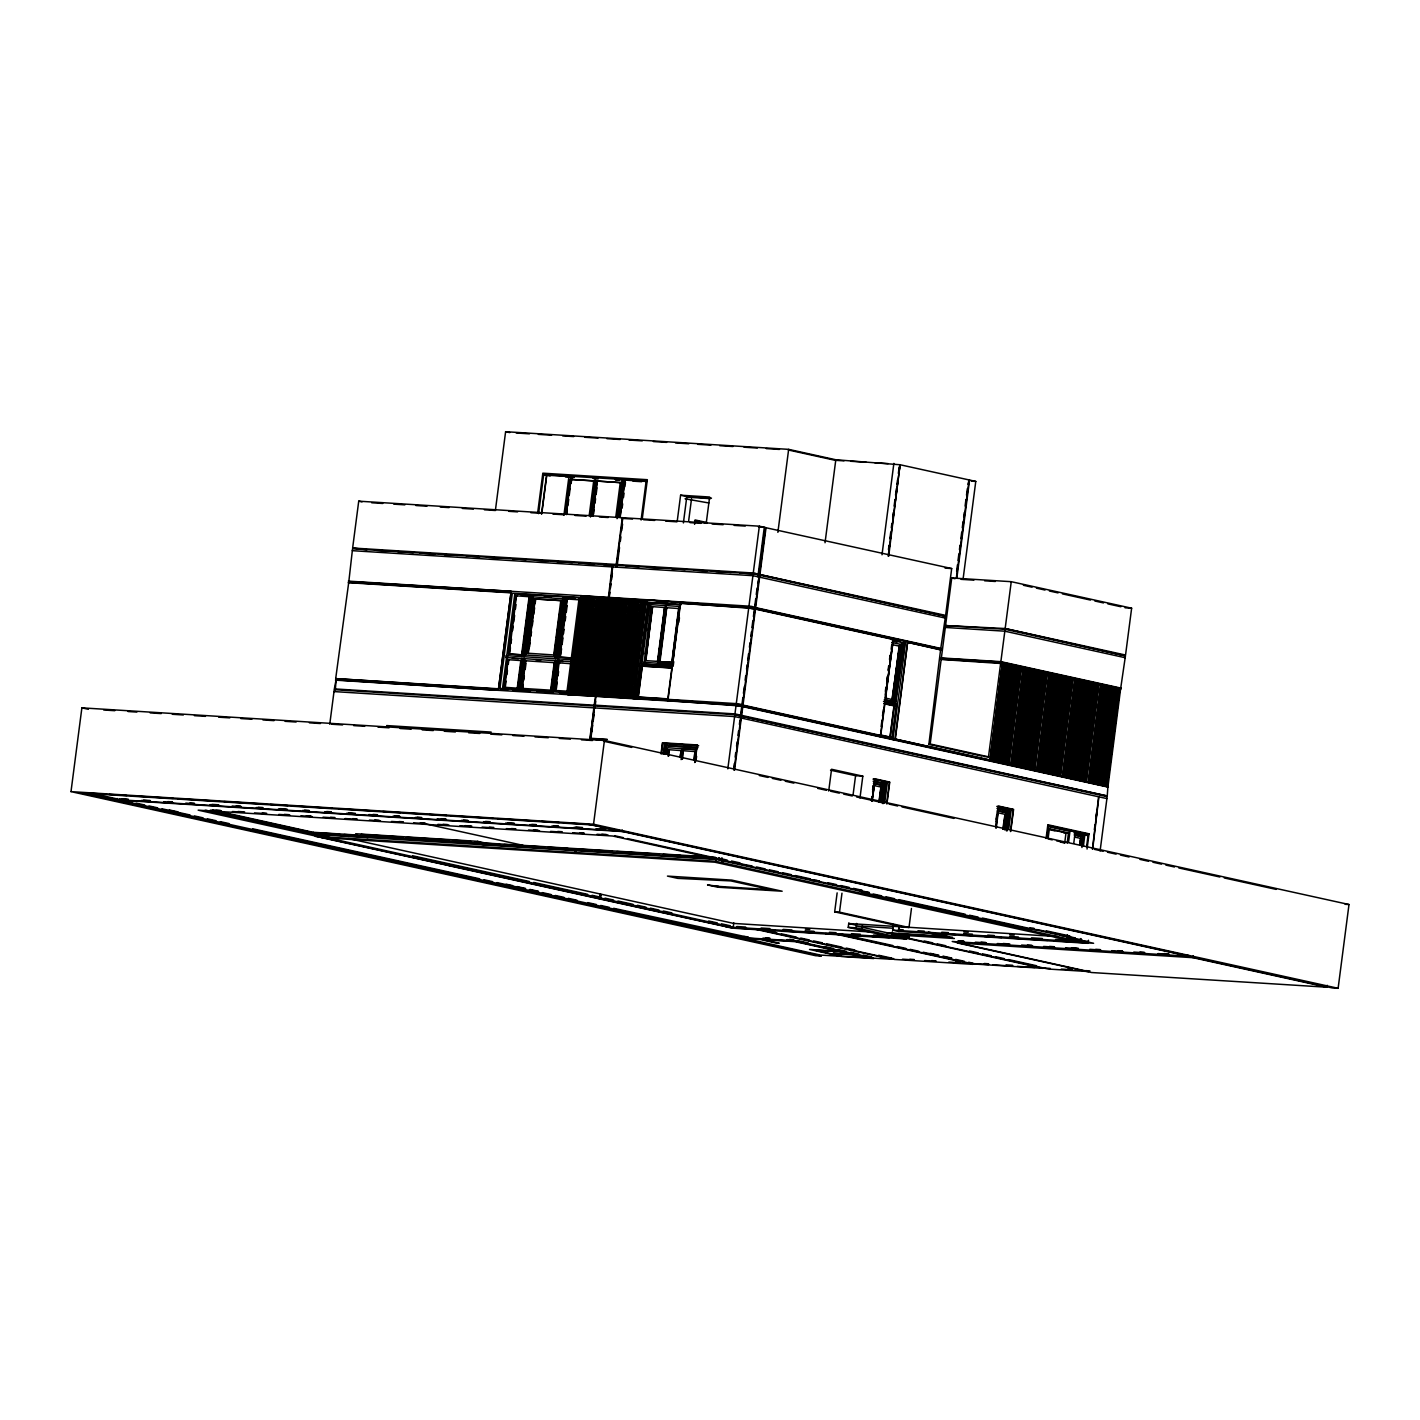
<?xml version="1.0" encoding="UTF-8"?>
<svg xmlns="http://www.w3.org/2000/svg" width="1420" height="1420" viewBox="0 0 1420 1420"><rect width="100%" height="100%" fill="white"/><g stroke="black" fill="none" stroke-linecap="round" stroke-linejoin="round"><path stroke-width="1.5" d="M930.118 744.506L945.56 625.563L1005.076 629.273L1125.456 655.809L1120.664 688.487L1000.781 662.057L941.265 658.347M71 791.632L81.881 707.852L604.423 740.459L1349 904.522L1338.119 988.302L1332.315 987.947L592.69 824.967L81.774 793.088L821.381 956.05L815.577 955.695L71 791.632L593.542 824.239L1338.119 988.302M622.244 829.99L622.084 831.126L116.973 799.602L117.115 798.466M721.928 857.698L721.715 859.331L484.38 844.509L484.593 842.876L477.653 841.35L355.728 833.735L355.515 835.368L362.455 836.912L312.968 833.824L313.181 832.173M329.76 724.235L334.25 689.659L595.14 706.024L594.891 707.923L334.002 691.575M498.065 690.297L336.078 679.843L334.339 688.895L595.246 705.261L595.761 701.231M335.688 678.618L348.734 582.36L511.022 592.477L498.455 689.197L335.688 678.618L498.26 688.771M510.916 591.288L348.823 581.596L352.55 548.777L617.221 565.373M623.398 517.767L358.727 501.171L352.639 548.014L753.257 573.005L759.469 574.372L765.54 527.548L759.345 526.181L622.812 517.732L616.724 564.574M336.167 679.079L335.315 689.818M353.722 548.155L366.875 549.753M495.438 510.064L505.609 431.698L788.65 449.359L835.812 459.76L900.067 464.748L888.192 556.161M499.645 844.208L484.184 843.249L483.971 844.882L477.013 843.356L477.226 841.705L482.445 842.859M484.38 844.509L477.44 842.983L477.653 841.35M498.313 690.351L511.165 591.341M499.947 688.522L512.318 593.258L579.218 597.429L566.828 692.712L499.947 688.522L504.26 689.481M504.366 683.038L504.916 678.849M511.484 628.226L512.034 623.966M512.868 617.54L513.419 613.28M506.07 681.139L505.254 687.511L504.135 687.262L507.721 659.661L521.495 660.62L517.981 686.055M510.419 647.733L509.567 654.194L508.466 653.946L516.01 595.797L529.784 596.755M504.792 687.404L508.183 659.75M509.123 654.087L516.472 595.903M506.904 674.766L507.455 670.524M508.289 664.152L508.839 659.909L507.721 659.661M510.969 643.42L511.537 639.106M512.655 630.498L513.206 626.184M513.774 621.889L514.608 615.428M515.442 608.967L516.01 604.654M537.683 512.78L542.83 473.179L647.342 479.694L642.195 519.294M538.606 513.632L543.683 474.564L646.153 480.954L641.094 520.039M517.253 688.079L520.838 660.477L521.957 660.726M522.045 654.868L523.163 646.242M523.714 641.947L524.548 635.485M525.116 631.172L529.589 596.719M517.714 689.907L521.797 658.49M522.045 656.59L530.086 594.643M518.46 690.067L518.708 688.167M519.525 681.848L520.341 675.529M521.175 669.193L521.992 662.874M523.039 654.851L522.791 656.75L506.017 655.596L505.768 657.495L522.542 658.667M523.873 648.425L524.708 641.982M525.258 637.686L526.092 631.261M526.927 624.835L527.495 620.54M528.045 616.245L529.163 607.671M529.713 603.376L530.281 599.098M541.553 513.809L546.576 475.203L574.301 476.8M541.748 513.845L546.771 475.238M524.175 656.839L532.216 594.891L564.929 596.808L556.871 658.773L571.639 659.803M525.577 654.957L526.128 650.679M528.346 633.586L528.897 629.308M532.784 599.4L533.334 595.14L532.216 594.891M523.27 684.351L522.72 688.593L521.601 688.345L525.187 660.744L554.883 662.696M522.258 688.505L525.648 660.85M523.82 680.109L524.37 675.849M525.205 669.495L526.039 663.122M528.684 653.466L527.583 653.218L534.63 598.885L561.273 600.607L560.705 604.955M528.027 653.324L535.091 598.974M528.24 653.36L535.287 599.027L561.468 600.66L560.918 605.009M529.536 646.934L530.104 642.603M530.956 636.071L531.524 631.722M532.358 625.208L532.926 620.859M533.778 614.345L534.612 607.813M535.18 603.465L535.748 599.116L534.63 598.885M563.9 515.353L568.976 476.268L573.733 477.049L572.029 476.659L571.177 483.173M568.266 491.622L568.816 487.309M565.497 514.288L570.041 479.339L593.72 480.812L589.176 515.762M565.994 514.395L570.538 479.445L594.98 481.007M566.189 514.43L570.734 479.481M566.74 514.555L567.308 510.188M567.876 505.822L568.728 499.272M569.296 494.905L570.148 488.338M570.716 483.971L571.284 479.605L570.041 479.339M554.226 654.957L555.912 641.911M556.48 637.562L560.154 609.304M554.989 650.644L555.823 644.13M556.675 637.615L557.243 633.267M557.811 628.918L558.646 622.386M559.214 618.037L560.066 611.523M554.226 662.554L550.64 690.173L551.759 690.404M551.102 690.262L551.652 686.02M552.202 681.778L554.403 664.791M551.102 692.001L555.184 660.584M555.433 658.685L563.474 596.719M552.362 688.15L553.179 681.831M553.729 677.606L554.545 671.287M555.096 667.063L555.93 660.744L523.252 658.578L519.17 689.996L512.442 689.694M556.693 654.797L557.243 650.502M558.096 644.077L558.93 637.633M559.48 633.338L560.314 626.912M560.865 622.617L561.716 616.191M562.267 611.896L563.101 605.47M563.651 601.175L564.219 596.879M571.39 661.702L556.622 660.673L552.54 692.09L536.938 691.221M553.285 692.25L557.368 660.832M555.504 684.12L556.036 679.931M564.006 618.587L564.557 614.31M565.391 607.902L565.959 603.624M556.107 690.688L554.989 690.439L558.575 662.821L572.349 663.797M560.438 657.371L559.32 657.123L566.864 598.974L580.656 599.932M555.646 690.582L559.036 662.927M559.977 657.265L567.326 599.08M556.391 688.558L557.208 682.186M558.042 675.813L558.592 671.571M560.722 655.206L561.557 648.745M562.107 644.449L562.959 637.988M563.509 633.675L564.077 629.362M565.196 620.753L565.746 616.44M566.314 612.144L567.148 605.683M590.809 511.537L591.377 507.171M590.471 517.004L595.548 477.936L596.791 478.203L592.708 477.954M573.84 647.165L574.39 642.87M575.242 636.409L575.792 632.095M567.982 694.699L580.833 595.69M568.941 693.173L581.703 596.897L569.668 693.528L567.929 693.12L595.69 695.267L594.163 705.119M592.087 515.939L596.613 480.99L621.534 482.747M592.584 516.046L597.11 481.096L621.552 482.658M592.779 516.099L597.323 481.149M571.372 693.546L584.028 597.039L571.994 693.67L570.396 693.262L582.857 597.305L571.124 693.617M593.613 514.04L594.163 509.656M595.015 503.106L595.583 498.74M596.151 494.373L597.003 487.823M572.828 693.634L585.484 597.128L573.449 693.776L569.047 693.404M573.591 693.475L586.353 597.181L574.319 693.83L572.721 693.422M575.047 693.563L587.809 597.27L575.047 693.563L576.626 693.972L588.679 597.323L575.916 693.617M589.832 597.749L591.501 597.589L578.952 694.114L577.372 693.705L589.832 597.749L578.082 694.06M592.158 597.891L593.808 597.731L581.277 694.256L579.679 693.847L592.158 597.891L580.407 694.202M594.465 598.033L596.134 597.873L583.602 694.398L582.005 693.99L594.465 598.033L582.732 694.344M584.33 694.131L597.092 597.856L584.436 694.362L585.928 694.54L598.459 598.015L596.791 598.175M586.655 694.291L599.417 597.997L586.655 694.291L588.253 694.699L600.287 598.051L587.525 694.344M589.957 694.699L602.612 598.193L590.56 694.841L588.981 694.433L601.441 598.477L589.691 694.788M603.766 598.619L605.435 598.459L592.885 694.984L591.306 694.575L603.766 598.619L592.264 694.841M615.747 517.413L620.291 482.463M606.091 598.761L607.742 598.601L595.211 695.125L593.631 694.717L606.091 598.761L594.341 695.072M617.948 508.822L618.516 504.455M619.368 497.905L619.936 493.539M620.788 486.989L621.356 482.622M617.061 518.673L622.137 479.587L625.741 480.279M576.005 849.479C576.538 853.633 574.532 853.509 575.419 849.444M594.057 705.882L590.347 738.365M580.585 595.637L608.363 597.784L612.109 566.899L613.191 567.041M618.587 516.773L623.38 479.871L622.137 479.587M591.199 731.832L592.051 725.3M592.619 720.952L593.471 714.42M607.245 739.323L589.832 738.24L594.554 705.988L734.85 714.668L741.062 716.035L734.034 770.208M594.66 705.225L595.175 701.196M596.045 695.09L609.056 594.394M609.872 588.075L610.422 583.851M610.973 579.644L611.789 573.325M594.643 705.917L590.933 738.4M596.169 695.09L594.749 705.154L734.957 713.905L1107.245 795.928L1107.902 786.716L880.595 736.59L893.357 638.361L940.714 648.833L945.507 616.156L753.15 573.769L616.724 565.266L616.386 567.237M596.169 696.066L667.631 700.486L680.393 602.257L608.932 597.82L612.694 566.935M619.244 516.809L624.037 479.907M591.785 731.868L592.637 725.336M593.205 720.987L594.039 714.455M609.091 598.636L609.908 592.317M610.458 588.111L611.008 583.886M611.558 579.679L612.375 573.36M620.061 516.543L624.8 480.084L647.041 481.504M620.256 516.578L624.995 480.12M622.12 508.165L622.67 503.887M623.504 497.444L624.072 493.148M624.906 486.723L625.457 482.427M598.264 695.001L611.026 598.725L598.264 695.001L599.861 695.409L612.393 598.885L610.724 599.045M616.138 565.231L615.889 567.13L616.972 567.272M622.315 517.625L616.227 564.468L617.309 564.61L619.528 547.57M620.345 541.18L620.913 536.938M621.729 530.547L622.563 524.158M601.565 695.427L614.221 598.92L602.186 695.569L600.589 695.161L613.049 599.187L601.317 695.516M603.89 695.569L616.546 599.062L604.512 695.711L602.914 695.303L615.375 599.346L603.624 695.658M605.24 695.445L618.002 599.151L605.24 695.445L606.819 695.853L618.871 599.204L606.109 695.498M607.565 695.587L620.309 599.311L607.565 695.587L609.144 695.995L621.676 599.471L620.025 599.63M609.872 695.729L622.634 599.453L609.872 695.729L611.47 696.137L624.001 599.613L622.351 599.772M593.542 824.239L604.423 740.459M624.658 599.914L626.327 599.755L613.795 696.279L612.197 695.871L624.658 599.914L612.925 696.226M626.983 600.057L628.652 599.897L616.12 696.439L614.523 696.031L626.983 600.057L615.25 696.386M617.558 696.528L629.61 599.879L617.86 694.327M617.718 696.226L630.48 599.932L618.446 696.581L616.848 696.173M619.262 696.528L631.935 600.021L619.883 696.67L573.698 693.688M620.043 696.368L632.805 600.074L620.753 696.723L619.173 696.315M633.959 600.5L635.628 600.341L623.078 696.865L621.498 696.457L633.959 600.5L622.208 696.812M636.284 600.642L637.935 600.482L625.403 697.007L623.806 696.599L636.284 600.642L624.534 696.954M601.05 894.458L600.465 899.037L599.382 898.878L599.985 894.316M600.482 894.422L599.879 899.002L726.543 926.816M638.592 600.784L640.26 600.625L627.729 697.149L626.131 696.741L638.592 600.784L626.859 697.096M599.968 898.913L600.553 894.351M628.457 696.9L641.219 600.607L628.457 696.9L630.054 697.309L642.585 600.766L640.917 600.926M630.782 697.042L643.544 600.749L630.782 697.042L632.379 697.451L644.911 600.909L643.242 601.086M646.135 600.11L633.036 698.711L645.905 599.702L679.985 602.506M620.132 696.581L633.817 697.539L645.993 600.909M647.875 600.5L635.13 698.729L633.391 698.338M640.846 665.891L642.319 666.211L638.29 697.238L636.817 696.918L640.846 665.891L672.192 667.844M643.082 664.418L641.094 663.992L649.082 602.488L681.174 604.618L649.827 602.666L641.84 664.152L673.186 666.104L673.754 661.72M644.165 662.466L651.034 604.654L679.47 606.429L672.601 664.24L657.655 663.317L664.702 607.494M645.266 653.928L645.834 649.65M648.319 630.427L648.887 626.149M645.461 660.566L652.241 606.642L664.897 607.529L657.904 661.4L645.869 660.655L652.241 606.642M645.656 660.62L652.65 606.748M657.495 661.329L664.507 607.441M661.045 642.088L661.596 637.811M677.18 521.566L680.606 495.207L709.627 497.018L706.219 523.376M659.572 661.542L666.566 607.671M666.974 607.76L679.009 608.523L672.015 662.394L659.981 661.631L666.761 607.724M683.393 522.933L686.818 496.574L711.473 498.118M688.664 520.785L691.522 498.828M678.618 608.434L671.82 662.341L659.981 661.631M672.849 655.916L673.683 649.455M674.535 642.994L675.086 638.68M675.654 634.367L676.488 627.906M677.056 623.593L678.174 614.984M661.028 753.665L662.43 742.784L697.273 744.95L695.001 762.362M661.294 753.913L662.678 743.175L698.658 745.695L664.418 743.565L663.016 754.304M608.736 597.394L748.961 606.145C757.02 606.322 756.416 611.008 748.748 607.671L680.535 603.411L680.73 601.885L667.879 700.894L668.074 699.368L736.288 703.628C744.346 703.805 743.743 708.491 736.092 705.154L595.885 696.403M678.884 622.191L679.452 617.789M664.489 754.233L665.625 745.553L697.699 747.683L665.625 745.553M694.593 524.353L695.161 519.968L707.337 522.649M665.234 754.393L666.37 745.731M666.726 754.286L667.577 747.719L696.634 749.636L681.689 748.695M668.234 753.949L668.784 749.707L681.44 750.594M668.145 756.115L668.98 749.76M668.572 756.203L669.175 749.795M679.985 756.824L681.227 750.559M680.393 756.895L681.014 750.505M681.103 759.611L682.523 748.659L681.795 759.167M682.186 759.256L683.091 750.736M682.399 759.292L682.896 750.701L695.552 751.588M694.025 759.948L694.93 751.446L694.238 760.002M694.593 760.446L696.013 749.494M694.699 762.504L696.918 745.322M696.013 760.676L696.581 756.345M722.425 859.597L721.946 862.703L715.822 861.265L716.284 857.733M727.821 768.841L734.85 714.668L1107.156 796.691L1100.109 850.864M734.957 713.905L759.345 526.181M719.177 857.911L718.964 859.544L752.245 866.058M757.872 576.769L764.297 527.264L758.493 526.909M733.732 767.989L734.3 763.623M735.152 757.091L735.702 752.742M736.554 746.21L737.122 741.861M737.974 735.329L738.542 730.963M739.394 724.431L739.944 720.082M742.855 697.681L740.583 715.236L741.666 715.378L759.86 575.242L758.777 575.1M743.423 693.297L744.293 686.712M745.145 680.127L745.713 675.742M746.565 669.157L747.133 664.773M747.701 660.389L748.553 653.803M749.423 647.218L749.991 642.834M750.843 636.249L751.411 631.865M751.979 627.48L752.831 620.895M753.399 616.511L755.688 598.956M756.256 594.554L757.109 587.986M757.677 583.584L759.114 577.053L945.258 618.055M765.451 527.619L951.684 568.55L945.613 615.392L758.884 574.337L759.984 565.834M760.818 559.444L761.368 555.184M761.919 550.924L762.753 544.534M763.587 538.144L764.137 533.884M741.08 715.343L759.363 575.135M1088.501 940.253L1088.111 943.306L722.514 862.739L722.922 859.703M734.53 770.314L741.559 716.141M759.948 574.496L766.037 527.654M777.876 532.358L788.65 449.359M848.787 922.982L848.219 927.349L892.896 937.2L733.217 927.224L733.785 922.84M825.038 542.742L835.812 459.76M828.712 791.047L831.552 769.267L862.81 776.154L859.987 797.933M911.462 908.498L908.995 927.491L904.185 927.189L834.676 911.871L837.143 892.878M881.997 554.794L893.872 463.381M853.012 795.306L855.568 775.693L830.54 770.19M908.995 927.491L839.504 912.172L841.971 893.18M888.458 549.593L889.026 545.245M889.878 538.712L890.73 532.18M891.298 527.832L891.866 523.483M892.701 516.951L893.269 512.602M894.121 506.07L894.973 499.538M895.541 495.19L896.375 488.657M896.943 484.291L897.511 479.942M898.363 473.41L899.215 466.878M888.955 549.717L889.523 545.351M890.375 538.819L891.227 532.305M891.795 527.938L892.363 523.59M893.198 517.058L893.766 512.709M894.618 506.177L895.47 499.645M896.038 495.296L896.872 488.764M897.44 484.415L898.008 480.049M898.86 473.517L899.712 467.002M888.689 556.285L899.996 464.819M872.59 789.751L873.14 785.509M885.37 691.291L885.92 687.049M886.754 680.677L887.305 676.435M888.139 670.08L888.689 665.82M889.506 659.466L890.056 655.223M871.472 800.933L872.04 796.584M872.608 792.218L873.46 785.668M881.145 726.454L881.962 720.171M882.512 715.982L883.311 709.698M885.228 694.966L886.08 688.416M886.648 684.049L887.5 677.5M888.352 670.968L888.92 666.601M889.772 660.052L890.34 655.685M891.192 649.135L891.76 644.769M871.933 800.401L874.418 785.562M755.458 609.144L892.949 639.444L893.162 637.917L880.293 736.927L880.489 735.4L742.997 705.101M885.281 697.699L892.701 644.662M872.004 800.809L874.862 778.799L889.754 782.083L886.896 804.093M872.217 801.075L875.057 779.243L873.034 779.118L887.411 782.296L884.855 801.945M906.741 935.957L906.351 939.01L856.047 927.846L856.615 923.444M862.153 926.053L861.674 929.177L862.65 926.159M878.927 802.034L880.879 787.053M892.239 699.652L899.179 646.171M879.175 802.052L881.11 787.071M892.47 699.669L899.41 646.171M879.406 802.069L881.341 787.088L873.939 785.526M891.973 699.634L899.641 646.189L892.239 644.644M879.903 802.389L880.453 798.147M881.003 793.904L881.838 787.532M893.801 695.445L894.618 689.073M895.168 684.83L896.002 678.476M896.836 672.104L897.653 665.731M898.203 661.489L899.037 655.135M899.588 650.892L900.404 644.52L901.86 644.609L894.422 701.906L892.967 701.817M880.631 802.424L882.832 785.455L873.424 783.378M901.132 644.556L893.695 701.853L886.151 700.202M881.358 802.477L883.559 785.509L874.134 783.432M882.495 803.507L885.05 783.875L873.14 781.248M892.31 640.402L904.221 643.029L895.416 704.072L903.351 642.976M883.364 803.56L885.92 783.929L874.028 781.302M896.038 706.042L893.979 705.9L889.896 737.317L891.955 737.459L896.038 706.042L884.127 703.415M893.375 638.68L905.711 641.396L892.949 739.625L895.186 740.193L907.699 641.556M886.896 802.069L889.435 782.42L875.057 779.243M894.937 739.802L907.735 641.52L905.711 641.396M1188.327 956.228L952.234 941.495L1088.714 971.564L1048.315 969.043L892.026 934.608L892.346 931.822M1088.111 943.306L898.842 931.484L892.63 930.118L893.375 924.402M898.345 931.378L898.931 926.816M898.842 931.484L899.428 926.923M944.424 616.014L761.528 574.922M1005.076 629.273L988.497 756.842L928.946 743.725L940.714 648.833M945.667 624.8L951.737 577.976L1011.253 581.685L1131.633 608.204L1125.545 655.046L1005.165 628.528L945.56 625.563M956.619 571.337L957.47 564.805M958.021 560.456L958.873 553.924M959.441 549.576L960.009 545.209M960.861 538.677L961.713 532.145M962.263 527.796L963.115 521.264M963.683 516.916L964.251 512.567M965.103 506.035L965.937 499.503M966.505 495.154L967.357 488.622M967.925 484.273L969.079 479.942L956.352 577.904M956.849 578.011L969.558 480.049L968.493 479.907M963.044 579.378L975.771 481.416L969.558 480.049M1327.221 985.303L1326.972 987.219L1091.536 972.522L957.524 942.986L957.772 941.087L964.375 941.495M1011.253 581.685L1005.165 628.528L1124.374 655.649M990.202 759.576L1002.449 663.264L989.9 759.895L895.044 739.039L1107.902 786.716M991.444 759.842L1003.692 663.53L991.142 760.161L992.172 760.002L1004.437 663.69L992.172 760.002M993.414 760.286L1005.68 663.974L993.13 760.605L994.16 760.446L1006.425 664.134L994.16 760.446M995.402 760.712L1007.65 664.4L995.101 761.031L996.148 760.871L1008.395 664.578L996.148 760.871M997.39 761.155L1009.638 664.844L997.088 761.475L998.136 761.315L1010.383 665.004L998.136 761.315M999.378 761.599L1011.626 665.288L999.077 761.919L1000.124 761.759L1012.371 665.447L1000.124 761.759M1002.112 762.185L1014.359 665.891L1002.112 762.185L1001.064 762.345L1013.614 665.714L1014.572 666.228M1003.354 762.469L1015.602 666.158L1003.053 762.788L1004.1 762.629L1016.347 666.317L1004.1 762.629M996.165 819.162L996.716 814.92M996.165 821.683L997.018 815.133M996.059 825.57L997.266 810.66L1006.691 812.737L1004.472 829.724M995.846 828.091L998.704 806.098L1013.596 809.382L1010.738 831.374M996.307 827.824L998.899 806.542L996.875 806.418L1011.253 809.577L1008.715 829.227M1005.342 762.895L1017.59 666.601L1005.04 763.215L1006.088 763.072L1018.335 666.761L1006.088 763.072M1007.312 763.339L1019.578 667.027L1007.029 763.658L1008.058 763.498L1020.323 667.187L1008.058 763.498M1009.3 763.783L1021.761 667.826M1002.786 829.316L1004.969 814.352M1011.288 764.208L1023.536 667.915L1010.987 764.528L1012.034 764.386L1024.281 668.074L1012.034 764.386M1003.248 829.351L1005.2 814.37L998.26 812.843M1004.579 823.316L1005.413 816.944M1013.276 764.652L1025.524 668.341L1012.975 764.972L1014.022 764.812L1026.269 668.5L1014.022 764.812M1005.2 829.759L1007.401 812.79L997.994 810.713M1006.354 830.806L1008.892 811.157L997 808.53M1007.224 830.86L1009.762 811.21L997.869 808.583M1016.01 765.256L1028.257 668.944L1016.01 765.256L1014.963 765.416L1027.512 668.784L1028.47 669.299M1017.252 765.522L1029.5 669.21L1016.951 765.841L1017.998 765.699L1030.245 669.388L1017.998 765.699M1010.454 831.534L1013.294 809.702L998.899 806.542M1019.24 765.966L1031.488 669.654L1018.939 766.285L1019.986 766.125L1032.233 669.814L1019.986 766.125M1021.211 766.409L1033.476 670.098L1020.927 766.729L1021.956 766.569L1034.221 670.258L1021.956 766.569M1023.199 766.835L1035.464 670.524L1022.897 767.155L1023.944 767.013L1036.192 670.702L1023.944 767.013M1025.187 767.279L1037.434 670.968L1024.885 767.599L1025.932 767.439L1038.18 671.128L1025.932 767.439M1027.92 767.883L1040.168 671.571L1027.92 767.883L1026.873 768.042L1039.422 671.411L1040.381 671.926M1029.163 768.149L1041.41 671.837L1028.861 768.468L1029.908 768.309L1042.156 672.015L1029.908 768.309M1031.151 768.593L1043.398 672.281L1030.849 768.912L1031.896 768.753L1044.144 672.441L1031.896 768.753M1033.139 769.036L1045.386 672.725L1032.837 769.356L1033.884 769.196L1046.132 672.885L1033.884 769.196M1035.109 769.462L1047.587 673.506M1037.097 769.906L1049.362 673.595L1036.813 770.226L1037.842 770.066L1050.108 673.754L1037.842 770.066M1039.085 770.332L1051.332 674.038L1038.783 770.652L1039.831 770.51L1052.078 674.198L1039.831 770.51M1041.819 770.936L1054.066 674.624L1041.819 770.936L1040.771 771.096L1053.32 674.465L1054.279 674.979M1043.061 771.22L1055.308 674.908L1042.759 771.539L1043.806 771.379L1056.054 675.068L1043.806 771.379M1045.049 771.646L1057.296 675.352L1044.747 771.965L1045.794 771.823L1058.042 675.512L1045.794 771.823M1047.037 772.09L1059.284 675.778L1046.735 772.409L1047.782 772.249L1060.03 675.938L1047.782 772.249M1049.025 772.533L1061.272 676.222L1048.723 772.853L1049.753 772.693L1062.018 676.381L1049.753 772.693M1050.995 772.959L1063.26 676.648L1050.711 773.279L1051.741 773.137L1064.006 676.825L1051.741 773.137M1053.729 773.563L1065.976 677.251L1053.729 773.563L1052.681 773.722L1065.231 677.091L1066.189 677.606M1046.061 838.492L1047.853 824.754L1089.033 833.824L1087.045 849.053M1054.971 773.847L1067.219 677.535L1054.669 774.166L1055.717 774.006L1067.964 677.695L1055.717 774.006M1046.966 837.48L1048.368 826.671L1069.952 831.428L1068.55 842.237M1056.959 774.273L1069.207 677.961L1056.657 774.592L1057.705 774.45L1069.952 678.139L1057.705 774.45M1058.947 774.716L1071.195 678.405L1058.645 775.036L1059.693 774.876L1071.94 678.565L1059.693 774.876M1060.935 775.16L1073.396 679.186M1062.923 775.586L1075.171 679.275L1062.621 775.906L1063.669 775.764L1075.916 679.452L1063.669 775.764M1064.894 776.03L1077.159 679.718L1064.609 776.349L1065.639 776.19L1077.904 679.878L1065.639 776.19M1067.627 776.634L1079.874 680.322L1067.627 776.634L1066.58 776.793L1079.129 680.162L1080.087 680.677M1068.869 776.9L1081.117 680.588L1068.568 777.219L1069.615 777.059L1081.862 680.766L1069.615 777.059M1070.857 777.343L1083.105 681.032L1070.556 777.663L1071.603 777.503L1083.851 681.192L1071.603 777.503M1072.845 777.769L1085.093 681.476L1072.544 778.089L1073.591 777.947L1085.839 681.635L1073.591 777.947M1074.833 778.213L1087.081 681.902L1074.532 778.533L1075.579 778.373L1087.826 682.061L1075.579 778.373M1067.166 843.16L1068.479 833.061L1049.362 828.854L1048.049 838.936L1052.291 839.877M1076.821 778.657L1089.069 682.346L1076.52 778.976L1077.567 778.817L1089.814 682.505L1077.567 778.817M1079.537 779.26L1091.803 682.949L1079.537 779.26L1078.508 779.403L1091.057 682.789L1092.015 683.304M1080.78 779.527L1093.045 683.215L1080.478 779.846L1081.525 779.686L1093.773 683.375L1081.525 779.686M1073.751 843.356L1075.153 832.582L1088.057 835.422L1086.655 846.196M1082.768 779.971L1095.015 683.659L1082.466 780.29L1083.513 780.13L1095.761 683.819L1083.513 780.13M1084.756 780.397L1097.003 684.085L1084.454 780.716L1085.501 780.574L1097.749 684.262L1085.501 780.574M1086.744 780.84L1099.204 684.884M1076.094 942.17L1093.595 943.27L1067.041 937.413L1067.396 934.644M1079.661 844.865L1080.496 838.386M1079.892 844.865L1080.726 838.403M1080.123 844.882L1080.957 838.421L1074.532 837.072M1088.732 781.284L1100.979 684.972L1088.43 781.603L1089.477 781.444L1101.725 685.132L1089.477 781.444M1081.348 845.326L1082.448 836.788L1074.106 834.96M1081.933 847.509L1083.318 836.841L1074.993 835.013M1090.72 781.71L1102.967 685.398L1090.418 782.029L1091.465 781.887L1103.713 685.576L1091.465 781.887M1083.407 845.983L1084.809 835.208L1074.053 832.848M1093.435 782.313L1105.701 686.002L1093.435 782.313L1092.406 782.473L1104.955 685.842L1105.914 686.357M1094.678 782.597L1106.943 686.286L1094.394 782.917L1095.423 782.757L1107.689 686.446L1095.423 782.757M1096.666 783.023L1108.913 686.712L1096.364 783.343L1097.411 783.201L1109.659 686.889L1097.411 783.201M1098.654 783.467L1110.901 687.156L1098.352 783.787L1099.399 783.627L1111.647 687.316L1099.399 783.627M1094.376 829.528L1094.944 825.18M1096.08 816.465L1096.648 812.116M1080.478 938.584L1080.087 941.62L1081.064 938.62M1094.625 829.582L1095.193 825.233M1096.329 816.518L1096.897 812.169M1100.642 783.911L1112.889 687.599L1100.34 784.23L1101.388 784.071L1113.635 687.759L1101.388 784.071M1092.424 849.16L1098.619 796.868M1092.672 849.231L1098.867 796.922M1102.63 784.337L1114.878 688.025L1102.328 784.656L1103.375 784.497L1115.623 688.203L1103.375 784.497M1105.363 784.941L1117.611 688.629L1105.363 784.941L1104.316 785.1L1116.865 688.469L1117.824 688.984M1106.606 785.224L1118.853 688.913L1106.304 785.526L1107.334 785.384L1119.812 689.428L1118.907 689.055M1106.162 795.786L740.974 716.106M1120.664 688.487L1108.062 785.917M1326.972 987.219L1192.96 957.683L1193.208 955.784M567.734 694.646L595.601 696.031M1107.334 785.384L1119.599 689.073L1120.557 689.232L1119.404 689.161M516.205 432.993L529.465 433.828M538.322 434.378L551.599 435.212M562.657 435.887L573.716 436.579M584.774 437.271L598.051 438.105M606.908 438.656L620.185 439.49M629.024 440.04L642.302 440.857M653.36 441.549L666.637 442.383M675.494 442.933L688.753 443.768M697.61 444.318L710.887 445.152M719.727 445.702L733.004 446.519M744.062 447.211L757.339 448.045M766.197 448.596L779.473 449.43M843.995 460.861L835.173 460.311L788.313 449.98M850.615 461.269L866.058 462.228M874.897 462.778L888.121 463.612M971.386 481.149L975.771 481.416M615.197 479.356L619.28 479.605M565.409 476.942L574.124 477.475M593.755 478.7L598.104 478.984M615.552 480.066L619.919 480.333M633 481.149L641.716 481.699M686.268 497.142L710.533 498.651M685.061 498.775L708.846 502.982M371.703 502.769L382.761 503.461M393.802 504.153L404.86 504.846M415.918 505.52L426.958 506.212M440.218 507.047L449.057 507.597M462.334 508.431L473.375 509.105M484.433 509.798L495.473 510.49M508.733 511.324L517.59 511.874M530.849 512.691L541.89 513.383M552.948 514.076L563.989 514.768M575.047 515.46L586.105 516.152M599.364 516.969L608.204 517.519M621.463 518.353L632.521 519.045M643.562 519.738L654.62 520.43M665.66 521.104L676.719 521.797M689.978 522.631L701.036 523.323M712.077 524.015L723.135 524.708M734.175 525.382L745.234 526.074M945.081 568.142L951.684 568.55M961.003 579.324L973.889 580.141M984.628 580.798L995.367 581.472M375.732 550.303L388.991 551.12M397.831 551.67L413.291 552.646M419.93 553.054L435.39 554.013M444.247 554.581L457.506 555.397M466.346 555.948L479.605 556.782M488.445 557.332L503.905 558.291M512.762 558.841L526.021 559.675M534.861 560.226L548.12 561.06M556.959 561.61L572.42 562.568M579.058 562.995L594.536 563.953M603.376 564.503L616.635 565.337M625.971 565.923L639.124 566.74M647.893 567.29L663.229 568.248M671.997 568.781L685.15 569.615M693.901 570.148L707.053 570.982M715.822 571.514L731.158 572.473M739.927 573.023L753.079 573.84M352.302 550.676L752.902 575.686L759.114 577.053M1125.031 607.795L1131.633 608.204M348.344 581.135L608.15 597.359M680.925 602.311L754.819 607.866M661.312 601.778L667.737 602.169M646.366 601.015L580.389 597.163L581.401 597.216M660.903 602.027L667.329 602.417M680.837 603.074L754.712 608.63M348.148 582.661L510.721 592.814M608.417 598.903L610.067 598.743L597.536 695.267L595.938 694.859M579.679 597.856L565.675 596.968L557.616 658.933L558.734 659.182M521.939 594.43L529.944 594.927M544.002 595.797L552.54 596.329M566.775 597.216L574.798 597.713M520.927 594.82L529.571 595.353M544.677 596.293L551.137 596.702M566.243 597.642L574.869 598.175M945.312 627.462L1004.827 631.19L1125.208 657.708M901.895 642.887L904.221 643.029M941.354 657.939L1000.869 661.649L1121.25 688.167M941.158 659.111L1000.674 662.821L1120.611 689.303M941.158 659.466L1002.662 663.601M527.583 653.218L554.421 654.993M508.466 653.946L521.584 654.762L529.128 596.613L530.246 596.861M556.409 656.928L525.879 655.028L533.423 596.879L562.515 598.707L554.971 656.839L556.09 657.087M559.32 657.123L572.438 657.939M643.544 662.341L671.979 664.116M508.91 654.052L522.24 654.904M559.782 657.212L570.911 657.939M641.094 663.992L672.441 665.944M556.161 658.844L523.483 656.679L531.541 594.731L514.803 593.808L506.762 655.756L507.881 656.004M512.371 658.312L518.389 658.702M535.748 659.661L540.754 660.087M558.486 661.081L563.243 661.489M671.553 668.039L642.106 666.158L638.077 697.184L667.524 699.066M885.76 698.143L892.701 699.669M884.269 699.776L894.422 701.906M504.135 687.262L517.909 688.221M521.601 688.345L552.096 690.262M554.989 690.439L568.106 691.256M636.817 696.918L668.163 698.871M508.449 689.446L502.431 689.073L506.514 657.655L507.632 657.904M530.547 690.83L519.915 690.173L523.98 658.756L525.098 659.004M559.303 692.623L567.308 693.12M577.372 693.705L578.33 693.972M579.679 693.847L580.656 694.114M582.005 693.99L582.981 694.273M593.631 694.717L594.59 694.984M612.197 695.871L613.174 696.155M614.523 696.031L615.499 696.297M621.498 696.457L622.457 696.723M623.806 696.599L624.782 696.883M626.131 696.741L627.107 697.025M596.276 695.303L633.817 697.539M668.27 699.794L742.163 705.349M668.163 700.557L742.056 706.113M335.475 680.144L595.299 696.368M594.305 707.888L734.619 716.567L1106.908 798.608M984.149 756.576L988.497 756.842M386.648 725.567L491.16 732.081M606.908 739.696L590.081 738.648L598.743 739.891M591.821 739.039L598.122 739.429M684.262 745.234L688.558 745.5M683.872 745.482L690.28 745.89M103.713 710L114.771 710.692M128.031 711.526L136.888 712.077M150.165 712.893L161.223 713.585M172.281 714.278L183.34 714.97M194.398 715.662L205.456 716.354M218.715 717.189L229.774 717.863M240.832 718.555L251.908 719.248M262.966 719.94L274.024 720.632M285.083 721.324L296.141 722.017M309.4 722.833L320.458 723.525M331.517 724.218L342.575 724.91M353.651 725.602L364.709 726.294M377.968 727.111L389.027 727.803M400.085 728.495L411.143 729.188M422.202 729.88L433.26 730.572M444.318 731.264L455.394 731.957M468.653 732.773L479.711 733.466M490.77 734.158L501.828 734.85M512.886 735.542L523.944 736.234M535.003 736.927L548.28 737.743M559.338 738.435L570.396 739.128M581.454 739.82L592.513 740.512M1106.783 786.272L1107.937 786.343L1106.872 786.201M855.568 775.693L862.81 776.154M884.216 782.101L889.435 782.42M883.595 783.787L885.92 783.929M882.122 785.402L883.559 785.509M1013.294 809.702L999.84 807.572M1007.455 811.068L1009.762 811.21M1005.963 812.702L1007.401 812.79M1081.774 833.38L1089.033 833.824M1063.544 832.759L1068.479 833.061M1081.046 833.948L1088.945 834.445L1047.765 825.375M1080.158 834.924L1088.057 835.422M104.903 794.153L87.259 793.052L116.973 799.602M109.304 794.437L126.966 795.537M133.569 795.946L149.011 796.904M155.632 797.312L173.275 798.413M177.695 798.697L197.54 799.939M201.959 800.205L219.603 801.306M224.005 801.59L241.648 802.691M246.068 802.957L265.913 804.199M270.332 804.483L287.976 805.584M292.396 805.85L310.039 806.95M314.441 807.234L332.085 808.335M338.705 808.743L356.349 809.844M360.769 810.128L378.412 811.228M382.832 811.495L400.476 812.595M407.096 813.021L424.74 814.121M429.142 814.388L446.785 815.488M451.205 815.772L468.848 816.873M473.268 817.139L493.113 818.381M497.532 818.665L515.176 819.766M519.578 820.032L537.221 821.133M541.641 821.417L559.285 822.517M565.905 822.925L583.549 824.026M587.969 824.292L622.084 831.126M121.534 798.732L128.155 799.14M143.58 800.117L150.201 800.525M167.844 801.625L172.264 801.892M189.907 802.992L194.327 803.276M211.97 804.377L218.591 804.785M236.235 805.885L240.637 806.169M258.28 807.27L262.7 807.536M280.344 808.637L286.964 809.063M304.608 810.163L309.027 810.429M326.671 811.53L331.073 811.814M348.716 812.914L355.337 813.323M372.981 814.423L377.4 814.707M395.044 815.808L399.464 816.074M417.107 817.174L421.509 817.458M441.371 818.701L445.773 818.967M463.417 820.068L467.837 820.352M485.48 821.452L489.9 821.718M507.543 822.819L514.164 823.245M531.808 824.346L536.21 824.612M553.853 825.712L558.273 825.996M575.916 827.097L582.537 827.505M600.181 828.605L604.601 828.872M119.599 798.998L126.22 799.424M141.663 800.383L150.484 800.933M163.708 801.75L172.548 802.3M185.771 803.134L194.593 803.684M210.036 804.643L218.857 805.193M232.099 806.028L240.921 806.578M256.363 807.536L262.984 807.944M278.409 808.921L285.029 809.329M302.673 810.429L309.294 810.838M324.736 811.814L331.357 812.222M346.799 813.181L353.42 813.589M368.845 814.565L377.667 815.115M393.109 816.074L399.73 816.482M415.173 817.458L421.793 817.867M437.236 818.825L446.058 819.375M461.5 820.334L468.103 820.76M483.546 821.718L490.166 822.127M505.609 823.103L514.43 823.653M529.873 824.612L536.494 825.02M551.936 825.978L558.539 826.404M573.982 827.363L580.602 827.771M596.045 828.747L604.867 829.298M215.946 810.11L220.366 810.394M238.01 811.495L244.613 811.903M262.256 813.003L266.676 813.287M284.302 814.388L288.721 814.654M306.365 815.754L310.767 816.038M330.611 817.263L335.031 817.547M352.675 818.648L357.077 818.914M374.72 820.014L379.122 820.298M398.967 821.541L403.386 821.807M421.03 822.908L425.432 823.192M443.075 824.292L447.477 824.558M465.121 825.659L471.742 826.085M489.385 827.185L493.787 827.452M511.431 828.552L515.833 828.836M533.476 829.937L537.896 830.203M557.74 831.446L562.142 831.712M579.786 832.812L584.188 833.096M601.832 834.197L606.251 834.463M210.32 810.145L221.378 810.838M232.418 811.53L243.459 812.222M254.517 812.914L265.558 813.607M278.817 814.423L289.858 815.115M300.916 815.808L311.956 816.5M323.014 817.192L334.055 817.884M345.095 818.559L356.154 819.251M369.413 820.085L380.453 820.778M391.494 821.452L402.552 822.144M413.593 822.837L424.633 823.529M437.892 824.363L448.951 825.038M459.991 825.73L471.032 826.422M482.09 827.115L493.13 827.807M506.39 828.623L515.229 829.191M528.489 830.008L539.529 830.7M550.569 831.392L561.628 832.084M572.668 832.759L583.709 833.451M596.968 834.285L608.026 834.978M402.73 837.072L361.106 834.463L366.325 835.617L361.816 835.333M407.114 837.338L448.738 839.93M453.122 840.214L470.659 841.297M357.396 835.049L313.163 832.297L212.485 809.986M383.933 836.717L390.571 837.125M406.049 838.084L412.67 838.51M430.366 839.61L434.786 839.877M452.483 840.995L459.122 841.403M474.599 842.362L715.325 857.272M322.216 833.132L339.682 834.232M344.048 834.498L354.964 835.173M504.065 844.492L519.542 845.45M526.181 845.859L543.86 846.977M548.28 847.243L568.178 848.485M572.597 848.769L590.276 849.87M594.696 850.136L612.393 851.237M616.812 851.521L658.809 854.148M663.229 854.414L680.908 855.514M685.327 855.798L703.006 856.899M355.515 835.368L477.44 842.983M477.013 843.356L360.893 836.096L367.851 837.64M575.029 852.479L315.204 836.273L322.482 837.782M575.597 852.515L715.822 861.265M722.514 862.739L721.946 862.703M1345.13 904.291L1349 904.522M811.743 879.992L816.979 880.311M811.335 880.365L819.464 880.861M856.011 890.198L862.1 890.588M449.803 865.827L321.914 837.747M712.503 886.027L770.563 889.665L730.856 880.915L677.766 878.376L667.453 876.104L731.761 880.116L782.154 891.227L717.846 887.216L707.55 884.944L718.751 886.417M834.676 911.871L839.504 912.172M1029.961 928.077L1034.026 928.325M1029.535 928.431L1033.6 928.698M1061.805 935.549L1069.934 936.046L1046.274 930.845M1057.545 936.579L848.716 923.532L855.088 924.952M1067.041 937.413L1075.171 937.928L1037.931 929.727L1029.802 929.212L861.248 892.079L869.377 892.577L612.712 836.025L198.161 810.163L731.85 927.739M963.86 931.981L968.245 932.248M1009.797 934.839L1014.182 935.123M892.878 928.219L856.295 925.929L900.635 935.798M899.073 929.585L903.28 929.851M917.977 930.757L924.26 931.147M941.762 932.248L948.329 932.656M963.647 933.615L972.398 934.165M987.716 935.123L994.284 935.531M1009.584 936.472L1018.353 937.022M1031.47 937.839L1042.404 938.531M1055.539 939.348L1064.29 939.898M1075.224 940.572L1088.359 941.389M848.219 927.349L856.047 927.846M892.63 930.118L1074.638 941.478L714.757 862.188L328.659 838.084L733.217 927.224M933.881 933.295L929.496 933.029L954.364 938.514L892.026 934.608M940.448 933.703L955.767 934.662M962.316 935.07L979.818 936.17M984.202 936.437L1001.703 937.537M1008.271 937.945L1023.589 938.904M1030.139 939.312L1047.64 940.395M1054.208 940.803L1071.709 941.904M886.737 932.727L949.093 936.632M871.507 932.017L733.714 923.426L348.628 838.563M952.323 937.218L892.133 933.455L900.688 935.354M805.389 929.142L809.79 929.425M904.824 936.614L909.173 936.898M736.82 926.514L745.642 927.065M761.084 928.023L769.906 928.573M783.13 929.408L791.952 929.958M805.175 930.774L813.997 931.325M829.422 932.301L836.043 932.709M851.485 933.668L860.289 934.218M873.531 935.052L882.352 935.602M893.375 936.277L906.599 937.111M904.717 937.377L909.084 937.661M958.997 940.768L963.417 941.052M981.078 942.152L985.48 942.418M1003.141 943.519L1009.762 943.945M1027.406 945.045L1031.825 945.312M1049.469 946.412L1053.889 946.696M1071.532 947.797L1078.153 948.205M1095.796 949.306L1100.216 949.589M1117.877 950.69L1122.279 950.956M1139.94 952.057L1144.342 952.341M1164.205 953.583L1168.624 953.849M975.362 942.188L986.368 942.88M997.372 943.555L1008.377 944.247M1021.566 945.063L1032.589 945.756M1043.576 946.448L1054.581 947.122M1065.568 947.814L1076.591 948.507M1089.761 949.323L1100.784 950.015M1111.771 950.69L1122.794 951.382M1133.764 952.074L1144.804 952.767M1157.957 953.583L1168.997 954.275M1179.967 954.95L1188.806 955.5M736.075 928.006L752.955 929.07M775.391 930.455L757.978 929.372L894.458 959.441L972.842 964.34L836.362 934.271L825.464 933.597M781.923 930.863L799.336 931.964M803.702 932.23L821.115 933.313M843.622 934.715L839.255 934.449L973.268 963.967L1042.937 968.316L908.924 938.797L893.695 937.839M850.154 935.123L867.567 936.224M871.915 936.49L889.328 937.573M906.351 939.01L732.17 928.147L725.975 926.781M957.524 942.986L1192.96 957.683M743.743 936.525L748.109 936.809M765.522 937.892L769.871 938.158M789.467 939.383L793.833 939.649M747.683 937.164L613.653 908.321M762.93 938.123L769.462 938.531M786.875 939.614L793.407 940.022M743.175 938.034L795.431 941.3L873.726 958.553L841.794 956.547L809.524 949.447L838.545 951.258M841.03 951.808L814.903 950.175L842.202 956.192L868.33 957.825L795.022 941.655L763.072 939.667L779.207 943.217L776.314 943.04L760.179 939.49L745.66 938.584L820.387 955.056L840.711 956.317M853.438 954.542L833.114 953.264L855.923 955.092M984.291 963.506L988.657 963.789M1006.07 964.872L1012.602 965.281M1030.015 966.363L1034.381 966.63M887.358 957.861L891.707 958.127L878.714 955.269M909.847 959.263L914.196 959.529M931.626 960.612L935.975 960.896M955.571 962.103L959.92 962.387M1067.591 969.097L1071.851 969.363M880.489 957.825L893.712 958.642M902.534 959.192L913.557 959.884M924.58 960.577L935.62 961.251M948.844 962.085L959.867 962.778M970.907 963.452L988.533 964.57M992.953 964.837L1012.797 966.079M1017.217 966.345L1034.843 967.446M1039.263 967.73L1050.285 968.422M1061.308 969.097L1072.348 969.789M1085.572 970.623L1089.974 970.889M900.564 464.855L969.079 479.942M505.609 431.698L509.744 432.603M680.606 495.207L687.422 496.609M596.613 480.99L597.856 481.273M543.683 474.564L550.144 475.984M1023.412 585.271L1032.074 587.188M1036.405 588.146L1045.067 590.045M1049.398 591.004L1058.06 592.903M1062.391 593.862L1090.542 600.074M1094.873 601.015L1103.535 602.932M1107.866 603.89L1120.859 606.748M694.575 520.572L705.012 522.826M951.737 577.976L955.056 578.703M754.659 573.414L758.884 574.337M358.727 501.171L362.029 501.899M755.653 607.618L941.3 648.532M755.316 607.973L892.807 638.272M755.209 608.736L892.718 639.035M896.357 639.852L900.457 640.757M940.626 649.597L907.611 642.319L941.105 650.041M896.375 640.172L900.475 641.077M893.091 641.077L897.067 641.964M891.707 642.479L901.86 644.609M649.082 602.488L651.816 603.092M608.257 598.548L609.198 598.69L596.666 695.214L595.69 695.267M566.864 598.974L567.982 599.222M561.929 600.766L560.811 600.518L553.764 654.851L554.883 655.099M516.01 595.797L517.128 596.045M884.376 701.515L896.286 704.125M883.506 701.462L895.416 704.072M884.056 703.716L894.209 705.917L890.127 737.335L879.974 735.134M556.622 660.673L559.231 661.241M928.84 744.382L982.019 756.097M558.575 662.821L559.693 663.069M880.063 734.832L891.955 737.459M742.66 705.456L880.151 735.755M742.553 706.219L880.063 736.518M742.802 706.628L1108.381 787.177M525.187 660.744L526.305 660.992M999.875 807.891L1003.976 808.797M1002.609 810.145L1006.585 811.015M1048.83 826.12L1065.302 829.741M1069.42 830.647L1077.656 832.475M1075.171 833.593L1081.614 835.013M662.678 743.175L667.151 744.169M1049.025 829.156L1066.012 832.901L1064.698 843.001L1060.438 842.06M1050.8 829.954L1055.042 830.878M1056.551 840.817L1065.035 842.681M603.571 741.204L631.687 747.399M759.292 775.515L767.936 777.414M772.267 778.373L780.911 780.272M785.242 781.231L793.886 783.13M817.672 788.366L826.333 790.283M830.647 791.224L839.309 793.141M843.622 794.099L852.284 795.999M856.597 796.957L884.713 803.152M889.044 804.093L897.688 806.01M902.019 806.95L953.92 818.399M1094.5 849.373L1103.145 851.272M1107.476 852.231L1116.12 854.13M1120.451 855.088L1129.095 856.988M1139.905 859.366L1148.549 861.283M1152.88 862.224L1161.542 864.141M1165.856 865.099L1174.517 866.999M1178.831 867.957L1219.922 877.01M1224.253 877.95L1276.154 889.399M81.881 707.852L88.377 709.29M1188.38 955.891L624.569 831.676L119.457 800.152L743.601 937.679L795.857 940.928L874.134 958.181L891.565 959.263L755.067 929.195M718.538 858.177L727.164 860.076M731.477 861.017L740.104 862.916M614.576 835.723L623.149 837.605M627.445 838.545L721.715 859.331M756.558 866.999L765.185 868.898M769.498 869.856L778.142 871.756M782.455 872.714L791.082 874.613M795.395 875.554L810.5 878.891M827.966 882.743L836.469 884.607M840.729 885.547L849.249 887.429M853.491 888.37L862.011 890.233M868.862 893.038L716.071 859.366L315.453 834.356L330.576 837.693M873.14 893.979L881.713 895.86M885.991 896.801L894.564 898.7M898.86 899.641L965.263 914.267M969.54 915.226L978.114 917.107M982.409 918.048L1082.235 940.04M928.396 932.07L938.744 934.342M942.88 935.265L947.016 936.17M420.391 822.748L523.234 845.397M924.207 940.981L932.851 942.898M937.182 943.838L945.827 945.756M969.594 950.992L978.238 952.891M982.569 953.849L991.213 955.749M995.526 956.707L1004.171 958.606M1008.502 959.565L1036.6 965.76M930.189 953.317L938.833 955.216M943.146 956.175L951.79 958.074M840.835 934.076L892.825 945.543M897.156 946.483L905.836 948.4M910.167 949.359L918.829 951.258M923.16 952.216L938.318 955.553M942.667 956.512L951.329 958.429M955.66 959.387L964.322 961.287M968.653 962.245L972.984 963.204M768.22 930.917L776.882 932.833M781.213 933.774L796.389 937.129M800.72 938.07L809.382 939.987M813.713 940.945L822.375 942.844M826.706 943.803L841.882 947.14M846.213 948.098L854.875 950.015M217.952 811.778L310.873 832.244M205.847 810.216L312.968 833.824M412.67 855.781L529.341 881.483M533.654 882.441L587.667 894.351M591.998 895.292L600.625 897.191M604.955 898.15L613.6 900.049M617.913 901.008L633.036 904.345M637.367 905.285L645.993 907.202M650.324 908.143L658.969 910.06M663.282 911.001L671.926 912.918M708.651 920.994L717.295 922.911M721.609 923.852L730.253 925.769M797.703 940.626L808.282 942.951M825.197 946.678L833.664 948.542M837.906 949.483L846.355 951.347M850.598 952.27L859.064 954.133M863.289 955.074L871.756 956.938M204.799 810.447L319.305 835.67M449.235 865.792L599.382 898.878M169.282 809.95L177.908 811.849M506.177 884.181L512.655 885.618M516.986 886.559L525.631 888.458M529.944 889.417L538.588 891.316M90.667 793.088L131.723 802.14M136.054 803.081L144.698 804.998M149.011 805.939L157.655 807.856M161.987 808.797L190.067 814.991M194.398 815.95L203.042 817.849M207.355 818.808L216 820.707M220.331 821.665L228.975 823.564M252.742 828.801L479.676 878.803M483.989 879.761L492.634 881.66M496.964 882.601L525.045 888.796M529.376 889.754L538.02 891.653M542.351 892.612L550.995 894.511M555.309 895.47L563.953 897.369M568.284 898.327L576.928 900.227M587.72 902.605L596.365 904.522M600.696 905.463L609.34 907.38M665.98 605.594L659.111 663.406L665.98 605.594"/></g></svg>
